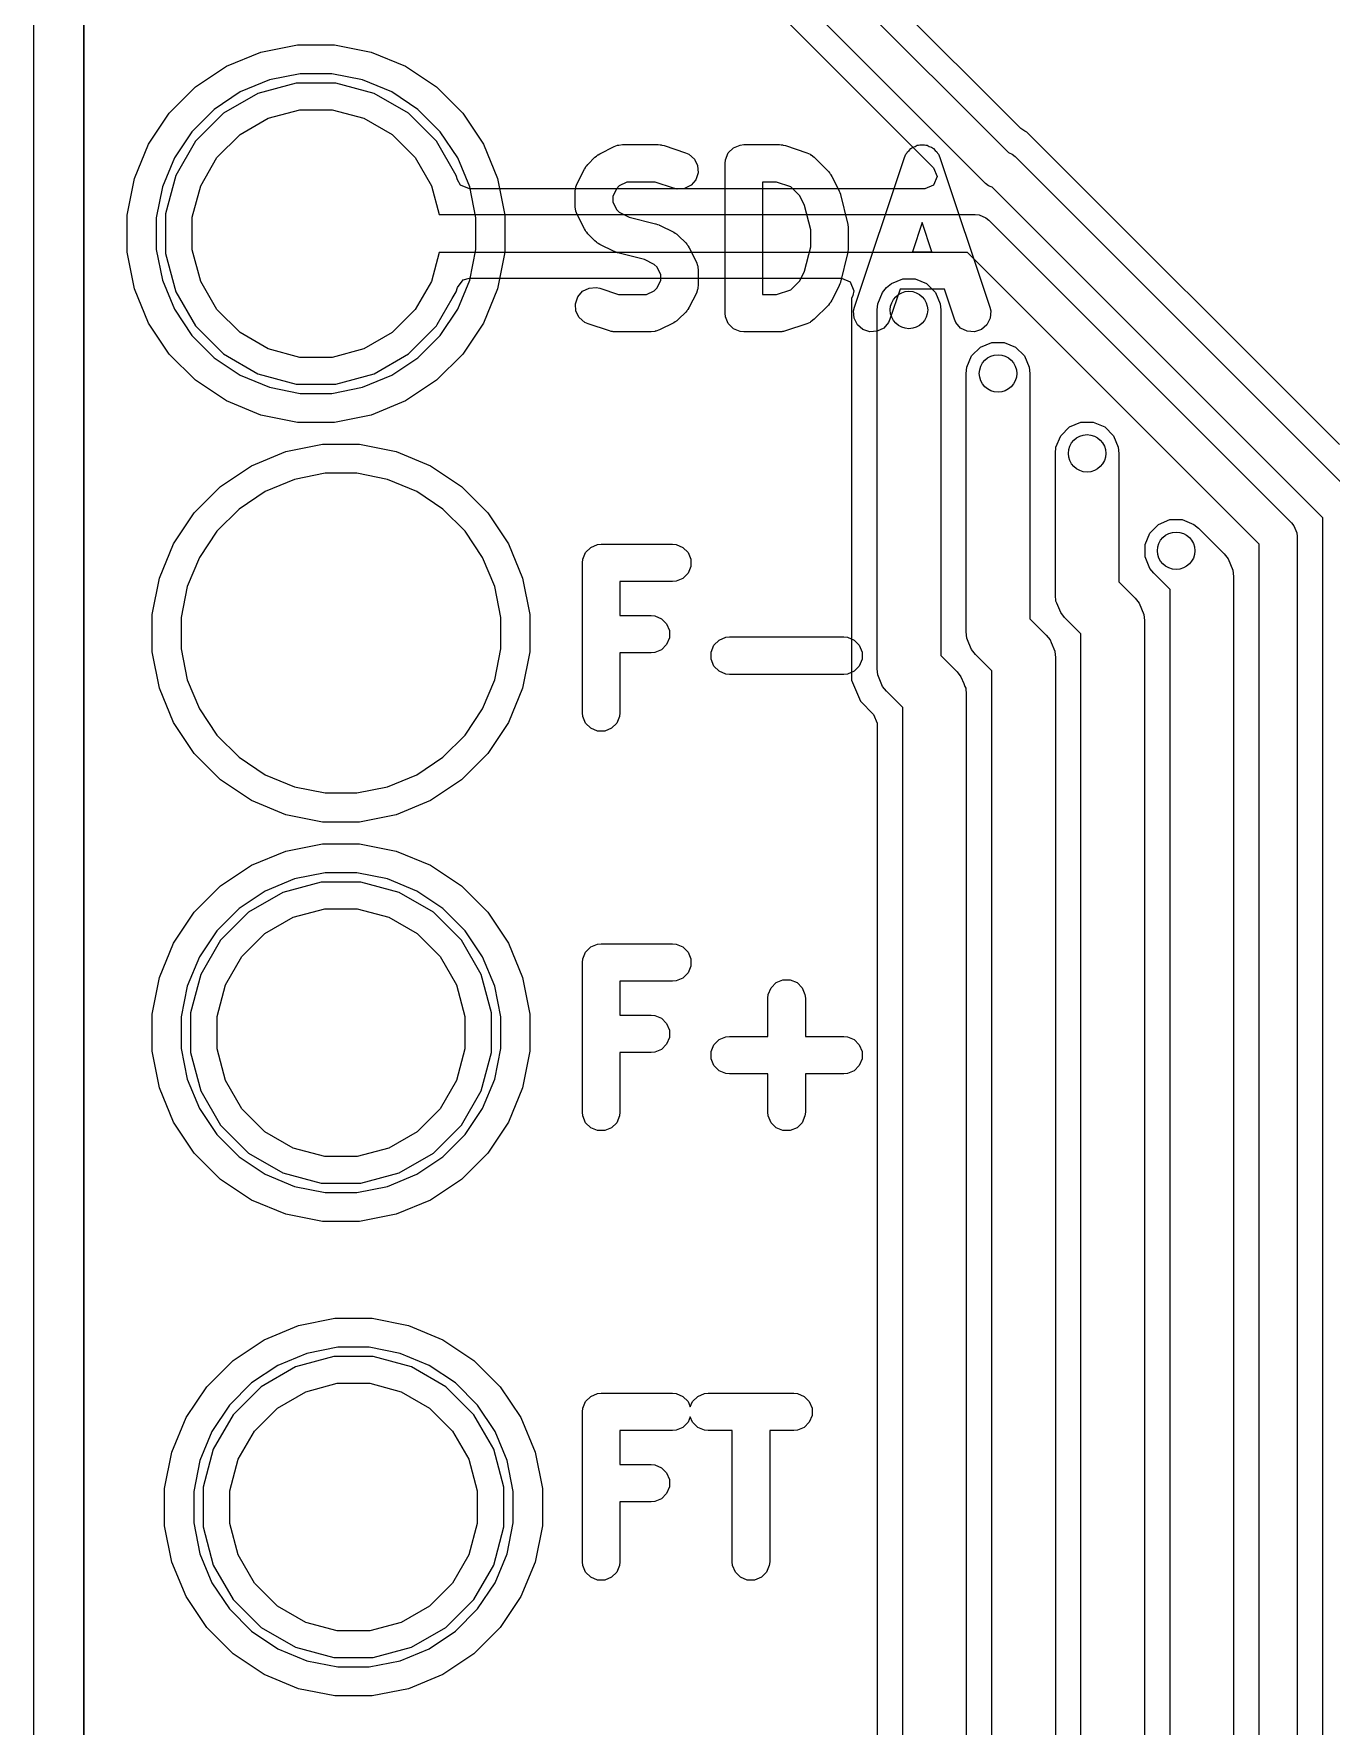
# Model space of a CAD drawing. Extents: x 117.4 to 171.8, y -136.1 to -67.8.
# Drawn here: x 139.5 to 144.69, y -98.53 to -91.75 of the extents above; entities that cross this region are included whole.
import ezdxf

# ---------------------------------------------------------------- set-up
doc = ezdxf.new("R2010")
doc.units = 0
doc.layers.add('BLACK', color=7, linetype='CONTINUOUS')

msp = doc.modelspace()

# ---------------------------------------------------------------- linework, layer by layer
at = {"layer": 'BLACK', "linetype": 'CONTINUOUS'}
for p, q in [((139.5, -104.87), (139.5, -68.9)), ((139.7, -68.9), (139.7, -104.87)), ((139.7005, -95.670677), (139.7005, -68.933264)), ((143.451679, -92.128959), (142.121227, -90.798506)), ((142.073882, -90.896118), (143.403357, -92.225594)), ((143.311118, -92.348881), (141.988436, -91.0262)), ((141.960625, -91.143345), (143.103225, -92.285945)), ((140.271738, -91.87974), (140.409384, -91.822725)), ((140.409384, -91.822725), (140.555507, -91.79366)), ((140.555507, -91.79366), (140.704493, -91.79366)), ((140.704493, -91.79366), (140.850616, -91.822725)), ((140.850616, -91.822725), (140.988262, -91.87974)), ((140.147861, -91.962512), (140.271738, -91.87974)), ((140.988262, -91.87974), (141.112139, -91.962512)), ((140.042512, -92.067861), (140.147861, -91.962512)), ((140.443319, -91.934595), (140.326846, -91.982839)), ((140.550677, -91.9475), (140.397442, -91.988559)), ((140.566965, -91.91), (140.443319, -91.934595)), ((140.550679, -91.9475), (140.550677, -91.9475)), ((140.709321, -91.9475), (140.550679, -91.9475)), ((140.693035, -91.91), (140.566965, -91.91)), ((140.816681, -91.934595), (140.693035, -91.91)), ((140.709322, -91.9475), (140.709321, -91.9475)), ((140.862557, -91.988559), (140.709322, -91.9475)), ((140.933154, -91.982839), (140.816681, -91.934595)), ((141.112139, -91.962512), (141.217488, -92.067861)), ((140.326846, -91.982839), (140.222024, -92.052879)), ((140.397442, -91.988559), (140.260058, -92.067877)), ((140.999941, -92.067877), (140.862557, -91.988559)), ((141.037976, -92.052879), (140.933154, -91.982839)), ((139.95974, -92.191738), (140.042512, -92.067861)), ((140.222024, -92.052879), (140.132879, -92.142024)), ((140.260051, -92.067883), (140.147883, -92.180051)), ((140.260058, -92.067877), (140.260051, -92.067883)), ((140.325619, -92.153323), (140.438658, -92.08806)), ((140.438658, -92.08806), (140.564737, -92.054278)), ((140.564737, -92.054278), (140.695263, -92.054278)), ((140.695263, -92.054278), (140.821342, -92.08806)), ((140.821342, -92.08806), (140.934381, -92.153323)), ((140.999948, -92.067883), (140.999941, -92.067877)), ((141.112116, -92.180051), (140.999948, -92.067883)), ((141.127121, -92.142024), (141.037976, -92.052879)), ((141.217488, -92.067861), (141.30026, -92.191738)), ((140.132879, -92.142024), (140.062839, -92.246846)), ((140.233323, -92.245619), (140.325619, -92.153323)), ((140.934381, -92.153323), (141.026677, -92.245619)), ((141.197161, -92.246846), (141.127121, -92.142024)), ((143.467898, -92.139797), (143.451679, -92.128959)), ((143.476849, -92.143505), (143.467898, -92.139797)), ((143.47685, -92.143506), (143.476849, -92.143505)), ((143.476857, -92.143513), (143.47685, -92.143506)), ((143.476864, -92.143516), (143.476857, -92.143513)), ((143.501997, -92.168653), (143.476864, -92.143516)), ((144.728545, -93.395201), (143.501997, -92.168653)), ((139.902725, -92.329384), (139.95974, -92.191738)), ((140.147877, -92.180058), (140.068559, -92.317442)), ((140.147883, -92.180051), (140.147877, -92.180058)), ((141.112122, -92.180058), (141.112116, -92.180051)), ((141.19144, -92.317442), (141.112122, -92.180058)), ((141.30026, -92.191738), (141.357275, -92.329384)), ((141.754129, -92.238092), (141.756381, -92.236674)), ((141.756381, -92.236674), (141.758443, -92.234982)), ((141.758443, -92.234982), (141.760275, -92.234223)), ((141.760275, -92.234223), (141.766571, -92.23026)), ((141.766571, -92.23026), (141.823715, -92.201689)), ((141.823715, -92.201689), (141.837447, -92.196434)), ((141.837447, -92.196434), (141.840133, -92.196243)), ((141.840133, -92.196243), (141.842623, -92.195212)), ((141.842623, -92.195212), (141.857255, -92.193771)), ((141.857255, -92.193771), (142.000112, -92.193771)), ((142.000112, -92.193771), (142.007517, -92.1945)), ((142.007517, -92.1945), (142.009492, -92.19436)), ((142.009492, -92.19436), (142.012089, -92.19495)), ((142.012089, -92.19495), (142.014744, -92.195212)), ((142.014744, -92.195212), (142.016575, -92.19597)), ((142.016575, -92.19597), (142.023829, -92.19762)), ((142.023829, -92.19762), (142.109542, -92.226191)), ((142.109542, -92.226191), (142.122968, -92.232185)), ((142.122968, -92.232185), (142.145075, -92.251358)), ((142.269411, -92.254139), (142.28061, -92.227103)), ((142.28061, -92.227103), (142.301302, -92.206411)), ((142.301302, -92.206411), (142.328338, -92.195212)), ((142.328338, -92.195212), (142.34297, -92.193771)), ((142.34297, -92.193771), (142.485827, -92.193771)), ((142.485827, -92.193771), (142.493232, -92.1945)), ((142.493232, -92.1945), (142.495207, -92.19436)), ((142.495207, -92.19436), (142.497804, -92.19495)), ((142.497804, -92.19495), (142.500459, -92.195212)), ((142.500459, -92.195212), (142.50229, -92.19597)), ((142.50229, -92.19597), (142.509544, -92.19762)), ((142.509544, -92.19762), (142.595257, -92.226191)), ((142.595257, -92.226191), (142.608683, -92.232185)), ((142.608683, -92.232185), (142.610718, -92.23395)), ((142.610718, -92.23395), (142.613209, -92.234982)), ((142.613209, -92.234982), (142.624574, -92.244309)), ((142.986104, -92.245053), (142.992098, -92.231628)), ((142.992098, -92.231628), (142.995609, -92.227579)), ((142.995609, -92.227579), (142.998005, -92.222788)), ((142.998005, -92.222788), (143.005109, -92.216625)), ((143.005109, -92.216625), (143.011272, -92.209521)), ((143.011272, -92.209521), (143.016064, -92.207124)), ((143.016064, -92.207124), (143.020112, -92.203614)), ((143.020112, -92.203614), (143.029031, -92.20064)), ((143.029031, -92.20064), (143.037445, -92.196434)), ((143.037445, -92.196434), (143.042793, -92.196053)), ((143.042793, -92.196053), (143.047875, -92.19436)), ((143.047875, -92.19436), (143.057247, -92.195026)), ((143.057247, -92.195026), (143.066635, -92.194359)), ((143.066635, -92.194359), (143.071724, -92.196055)), ((143.071724, -92.196055), (143.077065, -92.196435)), ((143.077065, -92.196435), (143.085468, -92.200636)), ((143.085468, -92.200636), (143.094398, -92.203613)), ((143.094398, -92.203613), (143.098449, -92.207126)), ((143.098449, -92.207126), (143.103238, -92.209521)), ((143.103238, -92.209521), (143.109396, -92.216621)), ((143.109396, -92.216621), (143.116505, -92.222787)), ((143.116505, -92.222787), (143.118902, -92.227581)), ((143.118902, -92.227581), (143.122412, -92.231628)), ((143.122412, -92.231628), (143.128406, -92.245054)), ((143.403357, -92.225594), (143.405779, -92.226598)), ((143.405779, -92.226598), (143.417959, -92.231643)), ((143.417959, -92.231643), (143.417962, -92.231646)), ((143.417962, -92.231646), (143.417965, -92.231647)), ((143.417965, -92.231647), (143.41797, -92.231652)), ((143.41797, -92.231652), (143.429507, -92.241119)), ((140.062839, -92.246846), (140.014595, -92.363319)), ((140.16806, -92.358658), (140.233323, -92.245619)), ((141.026677, -92.245619), (141.09194, -92.358658)), ((141.245405, -92.363319), (141.197161, -92.246846)), ((141.675887, -92.349516), (141.704459, -92.292373)), ((141.704459, -92.292373), (141.708421, -92.286078)), ((141.708421, -92.286078), (141.70918, -92.284247)), ((141.70918, -92.284247), (141.710873, -92.282183)), ((141.710873, -92.282183), (141.712292, -92.27993)), ((141.712292, -92.27993), (141.713786, -92.278633)), ((141.713786, -92.278633), (141.718507, -92.272882)), ((141.718507, -92.272882), (141.747078, -92.24431)), ((141.747078, -92.24431), (141.752832, -92.239586)), ((141.752832, -92.239586), (141.754129, -92.238092)), ((142.145075, -92.251358), (142.158162, -92.277532)), ((142.158162, -92.277532), (142.160237, -92.306722)), ((142.26797, -92.268771), (142.269411, -92.254139)), ((142.26797, -92.868771), (142.26797, -92.268771)), ((142.624574, -92.244309), (142.681717, -92.301452)), ((142.681717, -92.301452), (142.686437, -92.307204)), ((142.786104, -92.845054), (142.986104, -92.245053)), ((143.103225, -92.285945), (143.11787, -92.3213)), ((143.128406, -92.245054), (143.328406, -92.845054)), ((143.429507, -92.241119), (144.791482, -93.603095)), ((139.87366, -92.475507), (139.902725, -92.329384)), ((140.014595, -92.363319), (139.99, -92.486965)), ((140.068559, -92.317442), (140.0275, -92.470677)), ((140.134278, -92.484737), (140.16806, -92.358658)), ((141.09194, -92.358658), (141.122792, -92.4738)), ((141.191441, -92.317444), (141.19144, -92.317442)), ((141.195942, -92.334241), (141.191441, -92.317444)), ((141.208883, -92.356655), (141.195942, -92.334241)), ((141.244238, -92.3713), (141.208883, -92.356655)), ((143.06787, -92.3713), (141.244238, -92.3713)), ((141.27, -92.486965), (141.245405, -92.363319)), ((141.357275, -92.329384), (141.38634, -92.475507)), ((141.667969, -92.383057), (141.66941, -92.368425)), ((141.66941, -92.368425), (141.67044, -92.365936)), ((141.67044, -92.365936), (141.670632, -92.363247)), ((141.670632, -92.363247), (141.675887, -92.349516)), ((141.83318, -92.370339), (141.817969, -92.400762)), ((141.844539, -92.35898), (141.83318, -92.370339)), ((141.87496, -92.343771), (141.844539, -92.35898)), ((141.987942, -92.343771), (141.87496, -92.343771)), ((142.062109, -92.368493), (141.987942, -92.343771)), ((142.076446, -92.371753), (142.062109, -92.368493)), ((142.105636, -92.369678), (142.076446, -92.371753)), ((142.131809, -92.356591), (142.105636, -92.369678)), ((142.150983, -92.334484), (142.131809, -92.356591)), ((142.160237, -92.306722), (142.150983, -92.334484)), ((142.473657, -92.343771), (142.41797, -92.343771)), ((142.41797, -92.343771), (142.41797, -92.793771)), ((142.531027, -92.362894), (142.473657, -92.343771)), ((142.567044, -92.398911), (142.531027, -92.362894)), ((142.686437, -92.307204), (142.687934, -92.308502)), ((142.687934, -92.308502), (142.689353, -92.310757)), ((142.689353, -92.310757), (142.691044, -92.312817)), ((142.691044, -92.312817), (142.691801, -92.314646)), ((142.691801, -92.314646), (142.695766, -92.320944)), ((142.695766, -92.320944), (142.724337, -92.378088)), ((143.103225, -92.356655), (143.06787, -92.3713)), ((143.11787, -92.3213), (143.103225, -92.356655)), ((143.322665, -92.358358), (143.311118, -92.348881)), ((143.333634, -92.362901), (143.322665, -92.358358)), ((143.337266, -92.364406), (143.333634, -92.362901)), ((144.6614, -93.688539), (143.337266, -92.364406)), ((141.667969, -92.4402), (141.667969, -92.383057)), ((141.66941, -92.454832), (141.667969, -92.4402)), ((141.817969, -92.400762), (141.817969, -92.422493)), ((141.817969, -92.422493), (141.83318, -92.452916)), ((142.58649, -92.437803), (142.567044, -92.398911)), ((142.610827, -92.535148), (142.58649, -92.437803)), ((142.724337, -92.378088), (142.724745, -92.379155)), ((142.724745, -92.379155), (142.725069, -92.379592)), ((142.725069, -92.379592), (142.72727, -92.385752)), ((142.72727, -92.385752), (142.729592, -92.39182)), ((142.729592, -92.39182), (142.72963, -92.392358)), ((142.72963, -92.392358), (142.730016, -92.393438)), ((142.730016, -92.393438), (142.758588, -92.507723)), ((139.87366, -92.486965), (139.87366, -92.475507)), ((139.87366, -92.624493), (139.87366, -92.486965)), ((139.99, -92.486965), (139.99, -92.613035)), ((140.0275, -92.470677), (140.0275, -92.629322)), ((140.134278, -92.615263), (140.134278, -92.484737)), ((141.122792, -92.4738), (143.27, -92.4738)), ((141.27, -92.613035), (141.27, -92.486965)), ((141.38634, -92.475507), (141.38634, -92.624493)), ((141.67044, -92.45732), (141.66941, -92.454832)), ((141.670632, -92.46001), (141.67044, -92.45732)), ((141.675887, -92.473742), (141.670632, -92.46001)), ((141.704459, -92.530884), (141.675887, -92.473742)), ((141.83318, -92.452916), (141.844539, -92.464275)), ((141.844539, -92.464275), (141.88343, -92.48372)), ((141.88343, -92.48372), (141.989731, -92.510296)), ((142.758588, -92.507723), (142.758963, -92.510261)), ((143.057254, -92.505941), (143.018455, -92.622342)), ((143.096055, -92.622342), (143.057254, -92.505941)), ((143.27, -92.4738), (143.284866, -92.475264)), ((143.284866, -92.475264), (143.312334, -92.486642)), ((143.312334, -92.486642), (143.323882, -92.496118)), ((143.323882, -92.496118), (144.536481, -93.708718)), ((141.708422, -92.53718), (141.704459, -92.530884)), ((141.70918, -92.539009), (141.708422, -92.53718)), ((141.71087, -92.541068), (141.70918, -92.539009)), ((141.712292, -92.543327), (141.71087, -92.541068)), ((141.713789, -92.544625), (141.712292, -92.543327)), ((141.718507, -92.550374), (141.713789, -92.544625)), ((141.747078, -92.578946), (141.718507, -92.550374)), ((141.989731, -92.510296), (141.99081, -92.510681)), ((141.99081, -92.510681), (141.99135, -92.51072)), ((141.99135, -92.51072), (141.997431, -92.513047)), ((141.997431, -92.513047), (142.003577, -92.515243)), ((142.003577, -92.515243), (142.004012, -92.515565)), ((142.004012, -92.515565), (142.005082, -92.515975)), ((142.005082, -92.515975), (142.062225, -92.544546)), ((142.062225, -92.544546), (142.068522, -92.548509)), ((142.068522, -92.548509), (142.070353, -92.549268)), ((142.070353, -92.549268), (142.072412, -92.550958)), ((142.072412, -92.550958), (142.074668, -92.552378)), ((142.074668, -92.552378), (142.075966, -92.553875)), ((142.075966, -92.553875), (142.081718, -92.558596)), ((142.081718, -92.558596), (142.110289, -92.587168)), ((142.610827, -92.602393), (142.610827, -92.535148)), ((142.758963, -92.510261), (142.759386, -92.511282)), ((142.759386, -92.511282), (142.759928, -92.516793)), ((142.759928, -92.516793), (142.760738, -92.522268)), ((142.760738, -92.522268), (142.760575, -92.52336)), ((142.760575, -92.52336), (142.760827, -92.525914)), ((142.760827, -92.525914), (142.760827, -92.611628)), ((139.902725, -92.770616), (139.87366, -92.624493)), ((139.99, -92.613035), (140.014595, -92.736681)), ((140.0275, -92.629322), (140.068559, -92.782557)), ((140.16806, -92.741342), (140.134278, -92.615263)), ((141.122792, -92.6262), (141.09194, -92.741342)), ((143.238436, -92.6262), (141.122792, -92.6262)), ((141.245405, -92.736681), (141.27, -92.613035)), ((141.38634, -92.624493), (141.357275, -92.770616)), ((141.752832, -92.583669), (141.747078, -92.578946)), ((141.754129, -92.585164), (141.752832, -92.583669)), ((141.756381, -92.586581), (141.754129, -92.585164)), ((141.758443, -92.588274), (141.756381, -92.586581)), ((141.760275, -92.589032), (141.758443, -92.588274)), ((141.766571, -92.592996), (141.760275, -92.589032)), ((141.823715, -92.621567), (141.766571, -92.592996)), ((141.824782, -92.621975), (141.823715, -92.621567)), ((141.825219, -92.622299), (141.824782, -92.621975)), ((141.831379, -92.6245), (141.825219, -92.622299)), ((141.837447, -92.626822), (141.831379, -92.6245)), ((141.837985, -92.62686), (141.837447, -92.626822)), ((141.839065, -92.627246), (141.837985, -92.62686)), ((141.945366, -92.653822), (141.839065, -92.627246)), ((142.110289, -92.587168), (142.115006, -92.592916)), ((142.115006, -92.592916), (142.116505, -92.594216)), ((142.116505, -92.594216), (142.117926, -92.596474)), ((142.117926, -92.596474), (142.119616, -92.598533)), ((142.119616, -92.598533), (142.120373, -92.600362)), ((142.120373, -92.600362), (142.124337, -92.606659)), ((142.124337, -92.606659), (142.152908, -92.663801)), ((142.58649, -92.699738), (142.610827, -92.602393)), ((142.758588, -92.629819), (142.730016, -92.744104)), ((142.758963, -92.62728), (142.758588, -92.629819)), ((142.759386, -92.62626), (142.758963, -92.62728)), ((142.759928, -92.620748), (142.759386, -92.62626)), ((142.760738, -92.615274), (142.759928, -92.620748)), ((142.760827, -92.611628), (142.760575, -92.614181)), ((142.760575, -92.614181), (142.760738, -92.615274)), ((143.018455, -92.622342), (143.096055, -92.622342)), ((144.4064, -93.794163), (143.238436, -92.6262)), ((141.984255, -92.673266), (141.945366, -92.653822)), ((141.995615, -92.684626), (141.984255, -92.673266)), ((142.010826, -92.715047), (141.995615, -92.684626)), ((142.152908, -92.663801), (142.158163, -92.677533)), ((142.158163, -92.677533), (142.158353, -92.68022)), ((142.158353, -92.68022), (142.159385, -92.68271)), ((142.159385, -92.68271), (142.160826, -92.697342)), ((142.160826, -92.697342), (142.160826, -92.754485)), ((142.567044, -92.73863), (142.58649, -92.699738)), ((139.95974, -92.908262), (139.902725, -92.770616)), ((140.014595, -92.736681), (140.062839, -92.853154)), ((140.233323, -92.854381), (140.16806, -92.741342)), ((141.09194, -92.741342), (141.026677, -92.854381)), ((141.191441, -92.782556), (141.195942, -92.765759)), ((141.195942, -92.765759), (141.219238, -92.735399)), ((141.197161, -92.853154), (141.245405, -92.736681)), ((141.219238, -92.735399), (141.244238, -92.7287)), ((141.244238, -92.7287), (142.733806, -92.7287)), ((141.357275, -92.770616), (141.30026, -92.908262)), ((141.696985, -92.780951), (141.723159, -92.767864)), ((141.723159, -92.767864), (141.752349, -92.765789)), ((141.752349, -92.765789), (141.766686, -92.769049)), ((141.766686, -92.769049), (141.840855, -92.793771)), ((141.953837, -92.793771), (141.984255, -92.778561)), ((141.984255, -92.778561), (141.995615, -92.767201)), ((141.995615, -92.767201), (142.010826, -92.73678)), ((142.010826, -92.73678), (142.010826, -92.715047)), ((142.158163, -92.774293), (142.152908, -92.788025)), ((142.158353, -92.771606), (142.158163, -92.774293)), ((142.159385, -92.769117), (142.158353, -92.771606)), ((142.160826, -92.754485), (142.159385, -92.769117)), ((142.473657, -92.793771), (142.531027, -92.774647)), ((142.531027, -92.774647), (142.567044, -92.73863)), ((142.724337, -92.759454), (142.695766, -92.816598)), ((142.724745, -92.758386), (142.724337, -92.759454)), ((142.725069, -92.75795), (142.724745, -92.758386)), ((142.72727, -92.751789), (142.725069, -92.75795)), ((142.729592, -92.745722), (142.72727, -92.751789)), ((142.72963, -92.745183), (142.729592, -92.745722)), ((142.730016, -92.744104), (142.72963, -92.745183)), ((142.733806, -92.7287), (142.769161, -92.743345)), ((142.769161, -92.743345), (142.783806, -92.7787)), ((142.783806, -92.7787), (142.78, -92.797833)), ((142.898804, -92.785242), (142.914595, -92.765999)), ((142.914595, -92.765999), (142.914598, -92.765997)), ((142.914598, -92.765997), (142.933842, -92.750203)), ((142.968455, -92.772342), (142.928406, -92.892488)), ((142.933842, -92.750203), (142.979623, -92.73124)), ((143.146055, -92.772342), (142.968455, -92.772342)), ((142.979623, -92.73124), (143.029177, -92.73124)), ((143.029177, -92.73124), (143.074958, -92.750203)), ((143.074958, -92.750203), (143.109997, -92.785242)), ((143.186104, -92.892489), (143.146055, -92.772342)), ((140.068559, -92.782557), (140.147877, -92.919941)), ((141.115415, -92.914238), (141.17551, -92.810149)), ((141.17551, -92.810149), (141.191441, -92.782556)), ((141.668558, -92.83082), (141.677812, -92.803058)), ((141.670633, -92.86001), (141.668558, -92.83082)), ((141.677812, -92.803058), (141.696985, -92.780951)), ((141.840855, -92.793771), (141.953837, -92.793771)), ((142.124337, -92.845169), (142.120374, -92.851464)), ((142.152908, -92.788025), (142.124337, -92.845169)), ((142.41797, -92.793771), (142.473657, -92.793771)), ((142.681717, -92.83609), (142.624574, -92.893233)), ((142.686437, -92.830337), (142.681717, -92.83609)), ((142.687934, -92.82904), (142.686437, -92.830337)), ((142.689353, -92.826784), (142.687934, -92.82904)), ((142.691044, -92.824725), (142.689353, -92.826784)), ((142.691801, -92.822895), (142.691044, -92.824725)), ((142.695766, -92.816598), (142.691801, -92.822895)), ((142.774899, -92.810148), (142.774898, -92.810153)), ((142.774898, -92.810153), (142.7749, -94.247169)), ((142.78, -92.797833), (142.774899, -92.810148)), ((142.782844, -92.859391), (142.786104, -92.845054)), ((142.877398, -92.855802), (142.879838, -92.831026)), ((142.879838, -92.831026), (142.898801, -92.785245)), ((142.898801, -92.785245), (142.898804, -92.785242)), ((143.109997, -92.785242), (143.12896, -92.831023)), ((143.12896, -92.831023), (143.12896, -92.831046)), ((143.12896, -92.831046), (143.131398, -92.855802)), ((143.328406, -92.845054), (143.331666, -92.859391)), ((140.042512, -93.032139), (139.95974, -92.908262)), ((140.062839, -92.853154), (140.132879, -92.957976)), ((140.325619, -92.946677), (140.233323, -92.854381)), ((141.026677, -92.854381), (140.934381, -92.946677)), ((141.11212, -92.919944), (141.115415, -92.914238)), ((141.127121, -92.957976), (141.197161, -92.853154)), ((141.30026, -92.908262), (141.217488, -93.032139)), ((141.68372, -92.886184), (141.670633, -92.86001)), ((141.705827, -92.905357), (141.68372, -92.886184)), ((141.719252, -92.911351), (141.705827, -92.905357)), ((141.804967, -92.939922), (141.719252, -92.911351)), ((142.062225, -92.907282), (142.005082, -92.935853)), ((142.068522, -92.903318), (142.062225, -92.907282)), ((142.070353, -92.90256), (142.068522, -92.903318)), ((142.072412, -92.900869), (142.070353, -92.90256)), ((142.074668, -92.89945), (142.072412, -92.900869)), ((142.075966, -92.897952), (142.074668, -92.89945)), ((142.081718, -92.893232), (142.075966, -92.897952)), ((142.110289, -92.86466), (142.081718, -92.893232)), ((142.115009, -92.858907), (142.110289, -92.86466)), ((142.116505, -92.857611), (142.115009, -92.858907)), ((142.117924, -92.855356), (142.116505, -92.857611)), ((142.119616, -92.853295), (142.117924, -92.855356)), ((142.120374, -92.851464), (142.119616, -92.853295)), ((142.269411, -92.883403), (142.26797, -92.868771)), ((142.28061, -92.910439), (142.269411, -92.883403)), ((142.301302, -92.931131), (142.28061, -92.910439)), ((142.595257, -92.911351), (142.509544, -92.939922)), ((142.608683, -92.905357), (142.595257, -92.911351)), ((142.610718, -92.903591), (142.608683, -92.905357)), ((142.613209, -92.90256), (142.610718, -92.903591)), ((142.624574, -92.893233), (142.613209, -92.90256)), ((142.784919, -92.888581), (142.782844, -92.859391)), ((142.798005, -92.914754), (142.784919, -92.888581)), ((142.820112, -92.933928), (142.798005, -92.914754)), ((142.8774, -94.292819), (142.877398, -92.855802)), ((142.922412, -92.905914), (142.903238, -92.928021)), ((142.928406, -92.892488), (142.922412, -92.905914)), ((143.131398, -92.855802), (143.131399, -94.240213)), ((143.192098, -92.905914), (143.186104, -92.892489)), ((143.211272, -92.928021), (143.192098, -92.905914)), ((143.316505, -92.914755), (143.294398, -92.933929)), ((143.329592, -92.888581), (143.316505, -92.914755)), ((143.331666, -92.859391), (143.329592, -92.888581)), ((140.132879, -92.957976), (140.222024, -93.047121)), ((140.147877, -92.919941), (140.147883, -92.919948)), ((140.147883, -92.919948), (140.260051, -93.032116)), ((140.438658, -93.01194), (140.325619, -92.946677)), ((140.934381, -92.946677), (140.821342, -93.01194)), ((140.999944, -93.03212), (141.11212, -92.919944)), ((141.037976, -93.047121), (141.127121, -92.957976)), ((141.81222, -92.941571), (141.804967, -92.939922)), ((141.814052, -92.94233), (141.81222, -92.941571)), ((141.816706, -92.942591), (141.814052, -92.94233)), ((141.819304, -92.943182), (141.816706, -92.942591)), ((141.821278, -92.943041), (141.819304, -92.943182)), ((141.828684, -92.943771), (141.821278, -92.943041)), ((141.971541, -92.943771), (141.828684, -92.943771)), ((141.986173, -92.94233), (141.971541, -92.943771)), ((141.988662, -92.941298), (141.986173, -92.94233)), ((141.99135, -92.941108), (141.988662, -92.941298)), ((142.005082, -92.935853), (141.99135, -92.941108)), ((142.328338, -92.94233), (142.301302, -92.931131)), ((142.34297, -92.943771), (142.328338, -92.94233)), ((142.485827, -92.943771), (142.34297, -92.943771)), ((142.493232, -92.943041), (142.485827, -92.943771)), ((142.495207, -92.943182), (142.493232, -92.943041)), ((142.497804, -92.942591), (142.495207, -92.943182)), ((142.500459, -92.94233), (142.497804, -92.942591)), ((142.50229, -92.941571), (142.500459, -92.94233)), ((142.509544, -92.939922), (142.50229, -92.941571)), ((142.847875, -92.943182), (142.820112, -92.933928)), ((142.877065, -92.941107), (142.847875, -92.943182)), ((142.903238, -92.928021), (142.877065, -92.941107)), ((143.237445, -92.941108), (143.211272, -92.928021)), ((143.266635, -92.943183), (143.237445, -92.941108)), ((143.294398, -92.933929), (143.266635, -92.943183)), ((140.147861, -93.137488), (140.042512, -93.032139)), ((140.222024, -93.047121), (140.326846, -93.117161)), ((140.260051, -93.032116), (140.260058, -93.032122)), ((140.260058, -93.032122), (140.397442, -93.11144)), ((140.564737, -93.045722), (140.438658, -93.01194)), ((140.695263, -93.045722), (140.564737, -93.045722)), ((140.821342, -93.01194), (140.695263, -93.045722)), ((140.862556, -93.111441), (140.999944, -93.03212)), ((140.933154, -93.117161), (141.037976, -93.047121)), ((141.217488, -93.032139), (141.112139, -93.137488)), ((143.23644, -93.085224), (143.255403, -93.039443)), ((143.255403, -93.039443), (143.290443, -93.004403)), ((143.290443, -93.004403), (143.336224, -92.98544)), ((143.336224, -92.98544), (143.385776, -92.98544)), ((143.385776, -92.98544), (143.431557, -93.004403)), ((143.431557, -93.004403), (143.466597, -93.039443)), ((143.466597, -93.039443), (143.48556, -93.085224)), ((140.326846, -93.117161), (140.443319, -93.165405)), ((140.397442, -93.11144), (140.397444, -93.111441)), ((140.397444, -93.111441), (140.550679, -93.1525)), ((140.709321, -93.1525), (140.862556, -93.111441)), ((140.816681, -93.165405), (140.933154, -93.117161)), ((143.234, -93.11), (143.23644, -93.085224)), ((143.234, -94.145109), (143.234, -93.11)), ((143.48556, -93.085224), (143.488, -93.11)), ((143.488, -93.11), (143.488, -94.092503)), ((140.271738, -93.22026), (140.147861, -93.137488)), ((140.443319, -93.165405), (140.566965, -93.19)), ((140.550679, -93.1525), (140.550683, -93.1525)), ((140.550683, -93.1525), (140.709317, -93.1525)), ((140.693035, -93.19), (140.816681, -93.165405)), ((140.709317, -93.1525), (140.709321, -93.1525)), ((141.112139, -93.137488), (140.988262, -93.22026)), ((140.409384, -93.277275), (140.271738, -93.22026)), ((140.566965, -93.19), (140.693035, -93.19)), ((140.988262, -93.22026), (140.850616, -93.277275)), ((140.555507, -93.30634), (140.409384, -93.277275)), ((140.704493, -93.30634), (140.555507, -93.30634)), ((140.850616, -93.277275), (140.704493, -93.30634)), ((143.647043, -93.324469), (143.692824, -93.305506)), ((143.692824, -93.305506), (143.742376, -93.305506)), ((143.742376, -93.305506), (143.788157, -93.324469)), ((143.59304, -93.40529), (143.612003, -93.359509)), ((143.612003, -93.359509), (143.647043, -93.324469)), ((143.788157, -93.324469), (143.823197, -93.359509)), ((143.823197, -93.359509), (143.84216, -93.40529)), ((140.371738, -93.47974), (140.509384, -93.422725)), ((140.509384, -93.422725), (140.655507, -93.39366)), ((140.655507, -93.39366), (140.804493, -93.39366)), ((140.804493, -93.39366), (140.950616, -93.422725)), ((140.950616, -93.422725), (141.088262, -93.47974)), ((143.5906, -93.430066), (143.59304, -93.40529)), ((143.5906, -93.9974), (143.5906, -93.430066)), ((143.84216, -93.40529), (143.8446, -93.430066)), ((143.8446, -93.430066), (143.8446, -93.944794)), ((140.247861, -93.562512), (140.371738, -93.47974)), ((140.666965, -93.51), (140.543319, -93.534595)), ((140.793035, -93.51), (140.666965, -93.51)), ((140.916681, -93.534595), (140.793035, -93.51)), ((141.088262, -93.47974), (141.212139, -93.562512)), ((140.142512, -93.667861), (140.247861, -93.562512)), ((140.426846, -93.582839), (140.322024, -93.652879)), ((140.543319, -93.534595), (140.426846, -93.582839)), ((141.033154, -93.582839), (140.916681, -93.534595)), ((141.137976, -93.652879), (141.033154, -93.582839)), ((141.212139, -93.562512), (141.317488, -93.667861)), ((140.322024, -93.652879), (140.232879, -93.742024)), ((141.227121, -93.742024), (141.137976, -93.652879)), ((140.05974, -93.791738), (140.142512, -93.667861)), ((141.317488, -93.667861), (141.40026, -93.791738)), ((143.968604, -93.749442), (144.003642, -93.714404)), ((144.003642, -93.714404), (144.049423, -93.69544)), ((144.049423, -93.69544), (144.098977, -93.69544)), ((144.098977, -93.69544), (144.144758, -93.714404)), ((144.144758, -93.714404), (144.164003, -93.730197)), ((144.536481, -93.708718), (144.545958, -93.720265)), ((144.545958, -93.720265), (144.545958, -93.720266)), ((144.545958, -93.720266), (144.557336, -93.747734)), ((144.6614, -111.249846), (144.6614, -93.688539)), ((140.002725, -93.929384), (140.05974, -93.791738)), ((140.232879, -93.742024), (140.162839, -93.846846)), ((141.297161, -93.846846), (141.227121, -93.742024)), ((141.40026, -93.791738), (141.457275, -93.929384)), ((141.729873, -93.806411), (141.756909, -93.795212)), ((141.756909, -93.795212), (141.771541, -93.793771)), ((141.771541, -93.793771), (142.057255, -93.793771)), ((142.057255, -93.793771), (142.071887, -93.795212)), ((142.071887, -93.795212), (142.098923, -93.806411)), ((143.94964, -93.795223), (143.968604, -93.749442)), ((143.94964, -93.844777), (143.94964, -93.795223)), ((144.164003, -93.730197), (144.266602, -93.832797)), ((144.4064, -111.144222), (144.4064, -93.794163)), ((144.557336, -93.747734), (144.5588, -93.7626)), ((144.5588, -93.7626), (144.5588, -111.175786)), ((140.162839, -93.846846), (140.114595, -93.963319)), ((141.345405, -93.963319), (141.297161, -93.846846)), ((141.696541, -93.868771), (141.697982, -93.854139)), ((141.697982, -93.854139), (141.709181, -93.827103)), ((141.709181, -93.827103), (141.729873, -93.806411)), ((142.098923, -93.806411), (142.119615, -93.827103)), ((142.119615, -93.827103), (142.130814, -93.854139)), ((142.130814, -93.854139), (142.130814, -93.883403)), ((143.968604, -93.890558), (143.94964, -93.844777)), ((144.266602, -93.832797), (144.282396, -93.852042)), ((144.282396, -93.852042), (144.282397, -93.852043)), ((144.282397, -93.852043), (144.30136, -93.897824)), ((139.97366, -94.075507), (140.002725, -93.929384)), ((141.457275, -93.929384), (141.48634, -94.075507)), ((141.696541, -94.468771), (141.696541, -93.868771)), ((142.098923, -93.931131), (142.071887, -93.94233)), ((142.119615, -93.910439), (142.098923, -93.931131)), ((142.130814, -93.883403), (142.119615, -93.910439)), ((143.984397, -93.909803), (143.968604, -93.890558)), ((144.0498, -93.975205), (143.984397, -93.909803)), ((144.30136, -93.897824), (144.3038, -93.9226)), ((144.3038, -93.9226), (144.3038, -111.04912)), ((140.114595, -93.963319), (140.09, -94.086965)), ((141.37, -94.086965), (141.345405, -93.963319)), ((142.057255, -93.943771), (141.846541, -93.943771)), ((141.846541, -93.943771), (141.846541, -94.079485)), ((142.071887, -93.94233), (142.057255, -93.943771)), ((143.59304, -94.022176), (143.5906, -93.9974)), ((143.8446, -93.944794), (143.910002, -94.010197)), ((144.0498, -110.996514), (144.0498, -93.975205)), ((143.59304, -94.022177), (143.59304, -94.022176)), ((143.59605, -94.029443), (143.59304, -94.022177)), ((143.612003, -94.067957), (143.59605, -94.029443)), ((143.910002, -94.010197), (143.925796, -94.029442)), ((143.925796, -94.029442), (143.925797, -94.029443)), ((143.925797, -94.029443), (143.94476, -94.075224)), ((139.97366, -94.086965), (139.97366, -94.075507)), ((139.97366, -94.224493), (139.97366, -94.086965)), ((140.09, -94.086965), (140.09, -94.213035)), ((141.37, -94.213035), (141.37, -94.086965)), ((141.48634, -94.075507), (141.48634, -94.224493)), ((141.846541, -94.079485), (141.971541, -94.079485)), ((141.971541, -94.079485), (141.986173, -94.080926)), ((141.986173, -94.080926), (142.013209, -94.092125)), ((142.013209, -94.092125), (142.033901, -94.112817)), ((142.033901, -94.112817), (142.0451, -94.139853)), ((143.488, -94.092503), (143.553402, -94.157905)), ((143.612004, -94.067958), (143.612003, -94.067957)), ((143.627797, -94.087203), (143.612004, -94.067958)), ((143.6932, -94.152605), (143.627797, -94.087203)), ((143.94476, -94.075224), (143.9472, -94.1)), ((143.9472, -94.1), (143.9472, -110.901412)), ((142.033901, -94.196153), (142.013209, -94.216845)), ((142.0451, -94.169117), (142.033901, -94.196153)), ((142.0451, -94.139853), (142.0451, -94.169117)), ((142.212268, -94.225568), (142.223467, -94.198532)), ((142.223467, -94.198532), (142.244159, -94.17784)), ((142.244159, -94.17784), (142.271195, -94.166641)), ((142.271195, -94.166641), (142.285827, -94.1652)), ((142.285827, -94.1652), (142.74297, -94.1652)), ((142.74297, -94.1652), (142.757602, -94.166641)), ((142.757602, -94.166641), (142.784638, -94.17784)), ((142.784638, -94.17784), (142.80533, -94.198532)), ((142.80533, -94.198532), (142.816529, -94.225568)), ((143.23644, -94.169885), (143.234, -94.145109)), ((143.23644, -94.169887), (143.23644, -94.169885)), ((143.24469, -94.189802), (143.23644, -94.169887)), ((143.255403, -94.215666), (143.24469, -94.189802)), ((143.553402, -94.157905), (143.569196, -94.17715)), ((143.569196, -94.17715), (143.569197, -94.177151)), ((143.569197, -94.177151), (143.573369, -94.187223)), ((143.573369, -94.187223), (143.587882, -94.222262)), ((143.6932, -110.848806), (143.6932, -94.152605)), ((140.002725, -94.370616), (139.97366, -94.224493)), ((140.09, -94.213035), (140.114595, -94.336681)), ((141.345405, -94.336681), (141.37, -94.213035)), ((141.48634, -94.224493), (141.457275, -94.370616)), ((141.971541, -94.229485), (141.846541, -94.229485)), ((141.846541, -94.229485), (141.846541, -94.468771)), ((141.986173, -94.228044), (141.971541, -94.229485)), ((142.013209, -94.216845), (141.986173, -94.228044)), ((142.212268, -94.254832), (142.212268, -94.225568)), ((142.223467, -94.281868), (142.212268, -94.254832)), ((142.7749, -94.247169), (142.7749, -94.338471)), ((142.816529, -94.254832), (142.80533, -94.281868)), ((142.816529, -94.225568), (142.816529, -94.254832)), ((143.131399, -94.240213), (143.196802, -94.305615)), ((143.255404, -94.215667), (143.255403, -94.215666)), ((143.271198, -94.234912), (143.255404, -94.215667)), ((143.3366, -94.300313), (143.271198, -94.234912)), ((143.587882, -94.222262), (143.58816, -94.222932)), ((143.58816, -94.222932), (143.5906, -94.247708)), ((143.5906, -94.247708), (143.5906, -110.753704)), ((140.114595, -94.336681), (140.162839, -94.453154)), ((141.297161, -94.453154), (141.345405, -94.336681)), ((142.244159, -94.30256), (142.223467, -94.281868)), ((142.271195, -94.313759), (142.244159, -94.30256)), ((142.285827, -94.3152), (142.271195, -94.313759)), ((142.74297, -94.3152), (142.285827, -94.3152)), ((142.757602, -94.313759), (142.74297, -94.3152)), ((142.784638, -94.30256), (142.757602, -94.313759)), ((142.7749, -94.338471), (142.80984, -94.422822)), ((142.80533, -94.281868), (142.784638, -94.30256)), ((142.87984, -94.317595), (142.8774, -94.292819)), ((142.87984, -94.317597), (142.87984, -94.317595)), ((142.888089, -94.337511), (142.87984, -94.317597)), ((142.898803, -94.363376), (142.888089, -94.337511)), ((143.196802, -94.305615), (143.212596, -94.32486)), ((143.212596, -94.32486), (143.212597, -94.324861)), ((143.212597, -94.324861), (143.223704, -94.351678)), ((143.3366, -110.701098), (143.3366, -94.300313)), ((140.05974, -94.508262), (140.002725, -94.370616)), ((141.457275, -94.370616), (141.40026, -94.508262)), ((142.898804, -94.363377), (142.898803, -94.363376)), ((142.914598, -94.382622), (142.898804, -94.363377)), ((142.98, -94.448023), (142.914598, -94.382622)), ((143.223704, -94.351678), (143.22855, -94.363376)), ((143.22855, -94.363376), (143.23156, -94.370642)), ((143.23156, -94.370642), (143.234, -94.395418)), ((143.234, -94.395418), (143.234, -110.605996)), ((140.162839, -94.453154), (140.232879, -94.557976)), ((141.227121, -94.557976), (141.297161, -94.453154)), ((141.697982, -94.483403), (141.696541, -94.468771)), ((141.846541, -94.468771), (141.8451, -94.483403)), ((142.80984, -94.422822), (142.862855, -94.475835)), ((142.98, -110.55339), (142.98, -94.448023)), ((140.142512, -94.632139), (140.05974, -94.508262)), ((141.40026, -94.508262), (141.317488, -94.632139)), ((141.709181, -94.510439), (141.697982, -94.483403)), ((141.729873, -94.531131), (141.709181, -94.510439)), ((141.756909, -94.54233), (141.729873, -94.531131)), ((141.813209, -94.531131), (141.786173, -94.54233)), ((141.833901, -94.510439), (141.813209, -94.531131)), ((141.8451, -94.483403), (141.833901, -94.510439)), ((142.862855, -94.475835), (142.8775, -94.51119)), ((142.8775, -94.51119), (142.8775, -101.024257)), ((140.232879, -94.557976), (140.322024, -94.647121)), ((141.137976, -94.647121), (141.227121, -94.557976)), ((141.786173, -94.54233), (141.756909, -94.54233)), ((140.247861, -94.737488), (140.142512, -94.632139)), ((140.322024, -94.647121), (140.426846, -94.717161)), ((141.033154, -94.717161), (141.137976, -94.647121)), ((141.317488, -94.632139), (141.212139, -94.737488)), ((140.371738, -94.82026), (140.247861, -94.737488)), ((140.426846, -94.717161), (140.543319, -94.765405)), ((140.916681, -94.765405), (141.033154, -94.717161)), ((141.212139, -94.737488), (141.088262, -94.82026)), ((140.543319, -94.765405), (140.666965, -94.79)), ((140.666965, -94.79), (140.793035, -94.79)), ((140.793035, -94.79), (140.916681, -94.765405)), ((140.509384, -94.877275), (140.371738, -94.82026)), ((140.655507, -94.90634), (140.509384, -94.877275)), ((140.950616, -94.877275), (140.804493, -94.90634)), ((141.088262, -94.82026), (140.950616, -94.877275)), ((140.804493, -94.90634), (140.655507, -94.90634)), ((140.509384, -95.022725), (140.655507, -94.99366)), ((140.655507, -94.99366), (140.804493, -94.99366)), ((140.804493, -94.99366), (140.950616, -95.022725)), ((140.247861, -95.162512), (140.371738, -95.07974)), ((140.371738, -95.07974), (140.509384, -95.022725)), ((140.950616, -95.022725), (141.088262, -95.07974)), ((141.088262, -95.07974), (141.212139, -95.162512)), ((140.543319, -95.134595), (140.426846, -95.182839)), ((140.650677, -95.1475), (140.497442, -95.188559)), ((140.666965, -95.11), (140.543319, -95.134595)), ((140.650679, -95.1475), (140.650677, -95.1475)), ((140.809321, -95.1475), (140.650679, -95.1475)), ((140.793035, -95.11), (140.666965, -95.11)), ((140.916681, -95.134595), (140.793035, -95.11)), ((140.809322, -95.1475), (140.809321, -95.1475)), ((140.962557, -95.188559), (140.809322, -95.1475)), ((141.033154, -95.182839), (140.916681, -95.134595)), ((140.142512, -95.267861), (140.247861, -95.162512)), ((140.426846, -95.182839), (140.322024, -95.252879)), ((140.497442, -95.188559), (140.360058, -95.267877)), ((141.099941, -95.267877), (140.962557, -95.188559)), ((141.137976, -95.252879), (141.033154, -95.182839)), ((141.212139, -95.162512), (141.317488, -95.267861)), ((140.05974, -95.391738), (140.142512, -95.267861)), ((140.322024, -95.252879), (140.232879, -95.342024)), ((140.360051, -95.267883), (140.247883, -95.380051)), ((140.360058, -95.267877), (140.360051, -95.267883)), ((140.538658, -95.28806), (140.664737, -95.254278)), ((140.664737, -95.254278), (140.795263, -95.254278)), ((140.795263, -95.254278), (140.921342, -95.28806)), ((141.099948, -95.267883), (141.099941, -95.267877)), ((141.212116, -95.380051), (141.099948, -95.267883)), ((141.227121, -95.342024), (141.137976, -95.252879)), ((141.317488, -95.267861), (141.40026, -95.391738)), ((140.232879, -95.342024), (140.162839, -95.446846)), ((140.333323, -95.445619), (140.425619, -95.353323)), ((140.425619, -95.353323), (140.538658, -95.28806)), ((140.921342, -95.28806), (141.034381, -95.353323)), ((141.034381, -95.353323), (141.126677, -95.445619)), ((141.297161, -95.446846), (141.227121, -95.342024)), ((140.002725, -95.529384), (140.05974, -95.391738)), ((140.247877, -95.380058), (140.168559, -95.517442)), ((140.247883, -95.380051), (140.247877, -95.380058)), ((141.212122, -95.380058), (141.212116, -95.380051)), ((141.29144, -95.517442), (141.212122, -95.380058)), ((141.40026, -95.391738), (141.457275, -95.529384)), ((141.709181, -95.427103), (141.729873, -95.406411)), ((141.729873, -95.406411), (141.756909, -95.395212)), ((141.756909, -95.395212), (141.771541, -95.393771)), ((141.771541, -95.393771), (142.057255, -95.393771)), ((142.057255, -95.393771), (142.071887, -95.395212)), ((142.071887, -95.395212), (142.098923, -95.406411)), ((142.098923, -95.406411), (142.119615, -95.427103)), ((140.162839, -95.446846), (140.114595, -95.563319)), ((140.26806, -95.558658), (140.333323, -95.445619)), ((141.126677, -95.445619), (141.19194, -95.558658)), ((141.345405, -95.563319), (141.297161, -95.446846)), ((141.696541, -95.468771), (141.697982, -95.454139)), ((141.696541, -96.068771), (141.696541, -95.468771)), ((141.697982, -95.454139), (141.709181, -95.427103)), ((142.119615, -95.427103), (142.130814, -95.454139)), ((142.130814, -95.483403), (142.119615, -95.510439)), ((142.130814, -95.454139), (142.130814, -95.483403)), ((139.97366, -95.675507), (140.002725, -95.529384)), ((140.168559, -95.517442), (140.1275, -95.670677)), ((140.234278, -95.684737), (140.26806, -95.558658)), ((141.19194, -95.558658), (141.225722, -95.684737)), ((141.291441, -95.517444), (141.29144, -95.517442)), ((141.3325, -95.670679), (141.291441, -95.517444)), ((141.457275, -95.529384), (141.48634, -95.675507)), ((142.057255, -95.543771), (141.846541, -95.543771)), ((141.846541, -95.543771), (141.846541, -95.679485)), ((142.071887, -95.54233), (142.057255, -95.543771)), ((142.098923, -95.531131), (142.071887, -95.54233)), ((142.119615, -95.510439), (142.098923, -95.531131)), ((142.452038, -95.56996), (142.47273, -95.549268)), ((142.47273, -95.549268), (142.499766, -95.538069)), ((142.499766, -95.538069), (142.52903, -95.538069)), ((142.52903, -95.538069), (142.556066, -95.549268)), ((142.556066, -95.549268), (142.576758, -95.56996)), ((140.114595, -95.563319), (140.09, -95.686965)), ((141.37, -95.686965), (141.345405, -95.563319)), ((142.439398, -95.611628), (142.440839, -95.596996)), ((142.439398, -95.7652), (142.439398, -95.611628)), ((142.440839, -95.596996), (142.452038, -95.56996)), ((142.576758, -95.56996), (142.587957, -95.596996)), ((142.587957, -95.596996), (142.589398, -95.611628)), ((142.589398, -95.611628), (142.589398, -95.7652)), ((139.7005, -97.570677), (139.7005, -95.670677)), ((139.97366, -95.686965), (139.97366, -95.675507)), ((139.97366, -95.824493), (139.97366, -95.686965)), ((140.09, -95.686965), (140.09, -95.813035)), ((140.1275, -95.670677), (140.1275, -95.829322)), ((140.234278, -95.815263), (140.234278, -95.684737)), ((141.225722, -95.684737), (141.225722, -95.815263)), ((141.3325, -95.829321), (141.3325, -95.670679)), ((141.37, -95.813035), (141.37, -95.686965)), ((141.48634, -95.675507), (141.48634, -95.824493)), ((141.846541, -95.679485), (141.971541, -95.679485)), ((141.971541, -95.679485), (141.986173, -95.680926)), ((141.986173, -95.680926), (142.013209, -95.692125)), ((142.013209, -95.692125), (142.033901, -95.712817)), ((142.033901, -95.712817), (142.0451, -95.739853)), ((142.0451, -95.739853), (142.0451, -95.769117)), ((140.002725, -95.970616), (139.97366, -95.824493)), ((140.09, -95.813035), (140.114595, -95.936681)), ((140.1275, -95.829322), (140.168559, -95.982557)), ((140.26806, -95.941342), (140.234278, -95.815263)), ((141.225722, -95.815263), (141.19194, -95.941342)), ((141.291441, -95.982556), (141.3325, -95.829321)), ((141.345405, -95.936681), (141.37, -95.813035)), ((141.48634, -95.824493), (141.457275, -95.970616)), ((141.971541, -95.829485), (141.846541, -95.829485)), ((141.846541, -95.829485), (141.846541, -96.068771)), ((141.986173, -95.828044), (141.971541, -95.829485)), ((142.013209, -95.816845), (141.986173, -95.828044)), ((142.033901, -95.796153), (142.013209, -95.816845)), ((142.0451, -95.769117), (142.033901, -95.796153)), ((142.212268, -95.825568), (142.223467, -95.798532)), ((142.212268, -95.854832), (142.212268, -95.825568)), ((142.223467, -95.798532), (142.244159, -95.77784)), ((142.244159, -95.77784), (142.271195, -95.766641)), ((142.271195, -95.766641), (142.285827, -95.7652)), ((142.285827, -95.7652), (142.439398, -95.7652)), ((142.589398, -95.7652), (142.74297, -95.7652)), ((142.74297, -95.7652), (142.757602, -95.766641)), ((142.757602, -95.766641), (142.784638, -95.77784)), ((142.784638, -95.77784), (142.80533, -95.798532)), ((142.80533, -95.798532), (142.816529, -95.825568)), ((142.816529, -95.825568), (142.816529, -95.854832)), ((142.223467, -95.881868), (142.212268, -95.854832)), ((142.244159, -95.90256), (142.223467, -95.881868)), ((142.80533, -95.881868), (142.784638, -95.90256)), ((142.816529, -95.854832), (142.80533, -95.881868)), ((140.114595, -95.936681), (140.162839, -96.053154)), ((140.333323, -96.054381), (140.26806, -95.941342)), ((141.19194, -95.941342), (141.126677, -96.054381)), ((141.297161, -96.053154), (141.345405, -95.936681)), ((142.271195, -95.913759), (142.244159, -95.90256)), ((142.285827, -95.9152), (142.271195, -95.913759)), ((142.439398, -95.9152), (142.285827, -95.9152)), ((142.439398, -96.068771), (142.439398, -95.9152)), ((142.74297, -95.9152), (142.589398, -95.9152)), ((142.589398, -95.9152), (142.589398, -96.068771)), ((142.757602, -95.913759), (142.74297, -95.9152)), ((142.784638, -95.90256), (142.757602, -95.913759)), ((140.05974, -96.108262), (140.002725, -95.970616)), ((140.168559, -95.982557), (140.247877, -96.119941)), ((141.21212, -96.119944), (141.291441, -95.982556)), ((141.457275, -95.970616), (141.40026, -96.108262)), ((140.162839, -96.053154), (140.232879, -96.157976)), ((140.425619, -96.146677), (140.333323, -96.054381)), ((141.126677, -96.054381), (141.034381, -96.146677)), ((141.227121, -96.157976), (141.297161, -96.053154)), ((141.697982, -96.083403), (141.696541, -96.068771)), ((141.709181, -96.110439), (141.697982, -96.083403)), ((141.8451, -96.083403), (141.833901, -96.110439)), ((141.846541, -96.068771), (141.8451, -96.083403)), ((142.440839, -96.083403), (142.439398, -96.068771)), ((142.452038, -96.110439), (142.440839, -96.083403)), ((142.587957, -96.083403), (142.576758, -96.110439)), ((142.589398, -96.068771), (142.587957, -96.083403)), ((140.142512, -96.232139), (140.05974, -96.108262)), ((140.232879, -96.157976), (140.322024, -96.247121)), ((140.247877, -96.119941), (140.247883, -96.119948)), ((140.247883, -96.119948), (140.360051, -96.232116)), ((140.538658, -96.21194), (140.425619, -96.146677)), ((141.034381, -96.146677), (140.921342, -96.21194)), ((141.099944, -96.23212), (141.21212, -96.119944)), ((141.137976, -96.247121), (141.227121, -96.157976)), ((141.40026, -96.108262), (141.317488, -96.232139)), ((141.729873, -96.131131), (141.709181, -96.110439)), ((141.756909, -96.14233), (141.729873, -96.131131)), ((141.786173, -96.14233), (141.756909, -96.14233)), ((141.813209, -96.131131), (141.786173, -96.14233)), ((141.833901, -96.110439), (141.813209, -96.131131)), ((142.47273, -96.131131), (142.452038, -96.110439)), ((142.499766, -96.14233), (142.47273, -96.131131)), ((142.52903, -96.14233), (142.499766, -96.14233)), ((142.556066, -96.131131), (142.52903, -96.14233)), ((142.576758, -96.110439), (142.556066, -96.131131)), ((140.247861, -96.337488), (140.142512, -96.232139)), ((140.360051, -96.232116), (140.360058, -96.232122)), ((140.360058, -96.232122), (140.497442, -96.31144)), ((140.664737, -96.245722), (140.538658, -96.21194)), ((140.921342, -96.21194), (140.795263, -96.245722)), ((140.962556, -96.311441), (141.099944, -96.23212)), ((141.317488, -96.232139), (141.212139, -96.337488)), ((140.322024, -96.247121), (140.426846, -96.317161)), ((140.795263, -96.245722), (140.664737, -96.245722)), ((141.033154, -96.317161), (141.137976, -96.247121)), ((140.371738, -96.42026), (140.247861, -96.337488)), ((140.426846, -96.317161), (140.543319, -96.365405)), ((140.497442, -96.31144), (140.497444, -96.311441)), ((140.497444, -96.311441), (140.650679, -96.3525)), ((140.543319, -96.365405), (140.666965, -96.39)), ((140.650679, -96.3525), (140.650683, -96.3525)), ((140.650683, -96.3525), (140.809317, -96.3525)), ((140.793035, -96.39), (140.916681, -96.365405)), ((140.809317, -96.3525), (140.809321, -96.3525)), ((140.809321, -96.3525), (140.962556, -96.311441)), ((140.916681, -96.365405), (141.033154, -96.317161)), ((141.212139, -96.337488), (141.088262, -96.42026)), ((140.509384, -96.477275), (140.371738, -96.42026)), ((140.666965, -96.39), (140.793035, -96.39)), ((141.088262, -96.42026), (140.950616, -96.477275)), ((140.655507, -96.50634), (140.509384, -96.477275)), ((140.804493, -96.50634), (140.655507, -96.50634)), ((140.950616, -96.477275), (140.804493, -96.50634)), ((140.559384, -96.922725), (140.705507, -96.89366)), ((140.705507, -96.89366), (140.854493, -96.89366)), ((140.854493, -96.89366), (141.000616, -96.922725)), ((140.297861, -97.062512), (140.421738, -96.97974)), ((140.421738, -96.97974), (140.559384, -96.922725)), ((141.000616, -96.922725), (141.138262, -96.97974)), ((141.138262, -96.97974), (141.262139, -97.062512)), ((140.593319, -97.034595), (140.476846, -97.082839)), ((140.700677, -97.0475), (140.547442, -97.088559)), ((140.716965, -97.01), (140.593319, -97.034595)), ((140.700679, -97.0475), (140.700677, -97.0475)), ((140.859321, -97.0475), (140.700679, -97.0475)), ((140.843035, -97.01), (140.716965, -97.01)), ((140.966681, -97.034595), (140.843035, -97.01)), ((140.859322, -97.0475), (140.859321, -97.0475)), ((141.012557, -97.088559), (140.859322, -97.0475)), ((141.083154, -97.082839), (140.966681, -97.034595)), ((140.192512, -97.167861), (140.297861, -97.062512)), ((140.476846, -97.082839), (140.372024, -97.152879)), ((140.547442, -97.088559), (140.410058, -97.167877)), ((141.149941, -97.167877), (141.012557, -97.088559)), ((141.187976, -97.152879), (141.083154, -97.082839)), ((141.262139, -97.062512), (141.367488, -97.167861)), ((140.10974, -97.291738), (140.192512, -97.167861)), ((140.372024, -97.152879), (140.282879, -97.242024)), ((140.410051, -97.167883), (140.297883, -97.280051)), ((140.410058, -97.167877), (140.410051, -97.167883)), ((140.588658, -97.18806), (140.714737, -97.154278)), ((140.714737, -97.154278), (140.845263, -97.154278)), ((140.845263, -97.154278), (140.971342, -97.18806)), ((141.149948, -97.167883), (141.149941, -97.167877)), ((141.262116, -97.280051), (141.149948, -97.167883)), ((141.277121, -97.242024), (141.187976, -97.152879)), ((141.367488, -97.167861), (141.45026, -97.291738)), ((140.282879, -97.242024), (140.212839, -97.346846)), ((140.475619, -97.253323), (140.588658, -97.18806)), ((140.971342, -97.18806), (141.084381, -97.253323)), ((141.347161, -97.346846), (141.277121, -97.242024)), ((141.697982, -97.254139), (141.709181, -97.227103)), ((141.709181, -97.227103), (141.729873, -97.206411)), ((141.729873, -97.206411), (141.756909, -97.195212)), ((141.756909, -97.195212), (141.771541, -97.193771)), ((141.771541, -97.193771), (142.057255, -97.193771)), ((142.057255, -97.193771), (142.071887, -97.195212)), ((142.071887, -97.195212), (142.098923, -97.206411)), ((142.098923, -97.206411), (142.119615, -97.227103)), ((142.119615, -97.227103), (142.128683, -97.248995)), ((142.128683, -97.248995), (142.137752, -97.227103)), ((142.137752, -97.227103), (142.158444, -97.206411)), ((142.158444, -97.206411), (142.18548, -97.195212)), ((142.18548, -97.195212), (142.200112, -97.193771)), ((142.200112, -97.193771), (142.54297, -97.193771)), ((142.54297, -97.193771), (142.557602, -97.195212)), ((142.557602, -97.195212), (142.584638, -97.206411)), ((142.584638, -97.206411), (142.60533, -97.227103)), ((142.60533, -97.227103), (142.616529, -97.254139)), ((140.052725, -97.429384), (140.10974, -97.291738)), ((140.297877, -97.280058), (140.218559, -97.417442)), ((140.297883, -97.280051), (140.297877, -97.280058)), ((140.383323, -97.345619), (140.475619, -97.253323)), ((141.084381, -97.253323), (141.176677, -97.345619)), ((141.262122, -97.280058), (141.262116, -97.280051)), ((141.286056, -97.321514), (141.262122, -97.280058)), ((141.45026, -97.291738), (141.507275, -97.429384)), ((141.696541, -97.268771), (141.697982, -97.254139)), ((141.696541, -97.868771), (141.696541, -97.268771)), ((142.119615, -97.310439), (142.098923, -97.331131)), ((142.128683, -97.288546), (142.119615, -97.310439)), ((142.137752, -97.310439), (142.128683, -97.288546)), ((142.158444, -97.331131), (142.137752, -97.310439)), ((142.60533, -97.310439), (142.584638, -97.331131)), ((142.616529, -97.283403), (142.60533, -97.310439)), ((142.616529, -97.254139), (142.616529, -97.283403)), ((140.212839, -97.346846), (140.164595, -97.463319)), ((140.31806, -97.458658), (140.383323, -97.345619)), ((141.176677, -97.345619), (141.24194, -97.458658)), ((141.341441, -97.417444), (141.286056, -97.321514)), ((141.395405, -97.463319), (141.347161, -97.346846)), ((142.057255, -97.343771), (141.846541, -97.343771)), ((141.846541, -97.343771), (141.846541, -97.479485)), ((142.071887, -97.34233), (142.057255, -97.343771)), ((142.098923, -97.331131), (142.071887, -97.34233)), ((142.18548, -97.34233), (142.158444, -97.331131)), ((142.200112, -97.343771), (142.18548, -97.34233)), ((142.296541, -97.343771), (142.200112, -97.343771)), ((142.296541, -97.868771), (142.296541, -97.343771)), ((142.54297, -97.343771), (142.446541, -97.343771)), ((142.446541, -97.343771), (142.446541, -97.868771)), ((142.557602, -97.34233), (142.54297, -97.343771)), ((142.584638, -97.331131), (142.557602, -97.34233)), ((140.02366, -97.575507), (140.052725, -97.429384)), ((140.218559, -97.417442), (140.1775, -97.570677)), ((141.3825, -97.570679), (141.341441, -97.417444)), ((141.507275, -97.429384), (141.53634, -97.575507)), ((140.164595, -97.463319), (140.14, -97.586965)), ((140.284278, -97.584737), (140.31806, -97.458658)), ((141.24194, -97.458658), (141.275722, -97.584737)), ((141.42, -97.586965), (141.395405, -97.463319)), ((141.846541, -97.479485), (141.971541, -97.479485)), ((141.971541, -97.479485), (141.986173, -97.480926)), ((141.986173, -97.480926), (142.013209, -97.492125)), ((142.013209, -97.492125), (142.033901, -97.512817)), ((142.033901, -97.512817), (142.0451, -97.539853)), ((139.7005, -104.869432), (139.7005, -97.570677)), ((140.02366, -97.586965), (140.02366, -97.575507)), ((140.02366, -97.724493), (140.02366, -97.586965)), ((140.14, -97.586965), (140.14, -97.713035)), ((140.1775, -97.570677), (140.1775, -97.729322)), ((140.284278, -97.715263), (140.284278, -97.584737)), ((141.275722, -97.584737), (141.275722, -97.715263)), ((141.3825, -97.729321), (141.3825, -97.570679)), ((141.42, -97.713035), (141.42, -97.586965)), ((141.53634, -97.575507), (141.53634, -97.724493)), ((142.0451, -97.569117), (142.033901, -97.596153)), ((142.0451, -97.539853), (142.0451, -97.569117)), ((141.971541, -97.629485), (141.846541, -97.629485)), ((141.846541, -97.629485), (141.846541, -97.868771)), ((141.986173, -97.628044), (141.971541, -97.629485)), ((142.013209, -97.616845), (141.986173, -97.628044)), ((142.033901, -97.596153), (142.013209, -97.616845)), ((140.052725, -97.870616), (140.02366, -97.724493)), ((140.14, -97.713035), (140.164595, -97.836681)), ((140.31806, -97.841342), (140.284278, -97.715263)), ((141.275722, -97.715263), (141.24194, -97.841342)), ((141.395405, -97.836681), (141.42, -97.713035)), ((141.53634, -97.724493), (141.507275, -97.870616)), ((140.1775, -97.729322), (140.218559, -97.882557)), ((141.341441, -97.882556), (141.3825, -97.729321)), ((140.164595, -97.836681), (140.212839, -97.953154)), ((140.383323, -97.954381), (140.31806, -97.841342)), ((141.24194, -97.841342), (141.176677, -97.954381)), ((141.347161, -97.953154), (141.395405, -97.836681)), ((140.10974, -98.008262), (140.052725, -97.870616)), ((140.218559, -97.882557), (140.297877, -98.019941)), ((141.26212, -98.019944), (141.341441, -97.882556)), ((141.507275, -97.870616), (141.45026, -98.008262)), ((141.697982, -97.883403), (141.696541, -97.868771)), ((141.709181, -97.910439), (141.697982, -97.883403)), ((141.729873, -97.931131), (141.709181, -97.910439)), ((141.833901, -97.910439), (141.813209, -97.931131)), ((141.8451, -97.883403), (141.833901, -97.910439)), ((141.846541, -97.868771), (141.8451, -97.883403)), ((142.297982, -97.883403), (142.296541, -97.868771)), ((142.309181, -97.910439), (142.297982, -97.883403)), ((142.329873, -97.931131), (142.309181, -97.910439)), ((142.433901, -97.910439), (142.413209, -97.931131)), ((142.4451, -97.883403), (142.433901, -97.910439)), ((142.446541, -97.868771), (142.4451, -97.883403)), ((140.212839, -97.953154), (140.282879, -98.057976)), ((140.475619, -98.046677), (140.383323, -97.954381)), ((141.176677, -97.954381), (141.084381, -98.046677)), ((141.277121, -98.057976), (141.347161, -97.953154)), ((141.756909, -97.94233), (141.729873, -97.931131)), ((141.786173, -97.94233), (141.756909, -97.94233)), ((141.813209, -97.931131), (141.786173, -97.94233)), ((142.356909, -97.94233), (142.329873, -97.931131)), ((142.386173, -97.94233), (142.356909, -97.94233)), ((142.413209, -97.931131), (142.386173, -97.94233)), ((140.192512, -98.132139), (140.10974, -98.008262)), ((140.282879, -98.057976), (140.372024, -98.147121)), ((140.297877, -98.019941), (140.297883, -98.019948)), ((140.297883, -98.019948), (140.410051, -98.132116)), ((140.588658, -98.11194), (140.475619, -98.046677)), ((141.084381, -98.046677), (140.971342, -98.11194)), ((141.149944, -98.13212), (141.26212, -98.019944)), ((141.187976, -98.147121), (141.277121, -98.057976)), ((141.45026, -98.008262), (141.367488, -98.132139)), ((140.297861, -98.237488), (140.192512, -98.132139)), ((140.410051, -98.132116), (140.410058, -98.132122)), ((140.410058, -98.132122), (140.547442, -98.21144)), ((140.714737, -98.145722), (140.588658, -98.11194)), ((140.971342, -98.11194), (140.845263, -98.145722)), ((141.012556, -98.211441), (141.149944, -98.13212)), ((141.367488, -98.132139), (141.262139, -98.237488)), ((140.372024, -98.147121), (140.476846, -98.217161)), ((140.845263, -98.145722), (140.714737, -98.145722)), ((141.083154, -98.217161), (141.187976, -98.147121)), ((140.421738, -98.32026), (140.297861, -98.237488)), ((140.476846, -98.217161), (140.593319, -98.265405)), ((140.547442, -98.21144), (140.547444, -98.211441)), ((140.547444, -98.211441), (140.700679, -98.2525)), ((140.593319, -98.265405), (140.716965, -98.29)), ((140.700679, -98.2525), (140.700683, -98.2525)), ((140.700683, -98.2525), (140.859317, -98.2525)), ((140.843035, -98.29), (140.966681, -98.265405)), ((140.859317, -98.2525), (140.859321, -98.2525)), ((140.859321, -98.2525), (141.012556, -98.211441)), ((140.966681, -98.265405), (141.083154, -98.217161)), ((141.262139, -98.237488), (141.138262, -98.32026)), ((140.559384, -98.377275), (140.421738, -98.32026)), ((140.716965, -98.29), (140.843035, -98.29)), ((141.138262, -98.32026), (141.000616, -98.377275)), ((140.705507, -98.40634), (140.559384, -98.377275)), ((141.000616, -98.377275), (140.854493, -98.40634)), ((140.854493, -98.40634), (140.705507, -98.40634))]:
    msp.add_line(p, q, dxfattribs=at)
at = {"layer": 'BLACK'}
for centre in [(143.0044, -92.8558), (143.361, -93.11), (143.7176, -93.430066), (144.0742, -93.82)]:
    msp.add_circle(centre, 0.075, dxfattribs=at)

doc.saveas('drawing.dxf')
